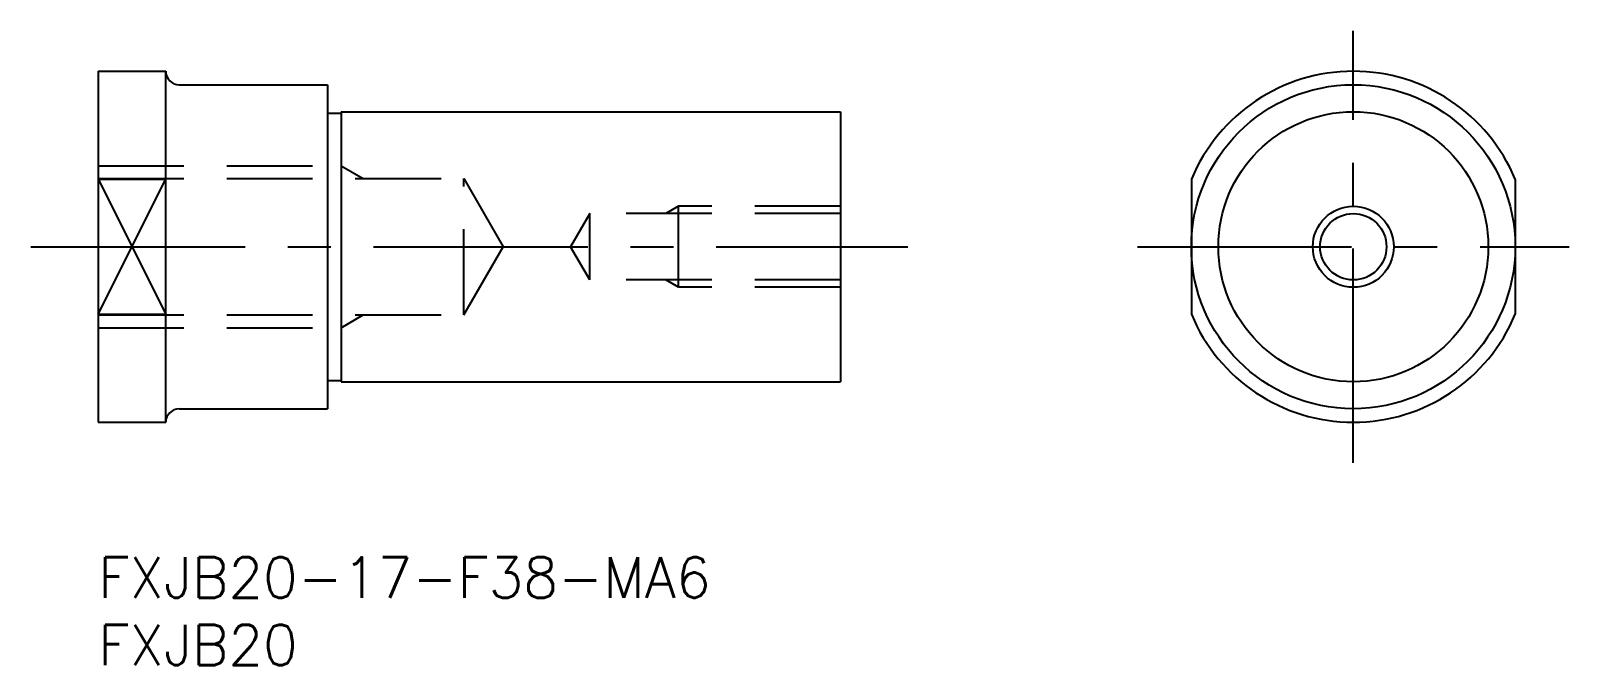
# Model space of a CAD drawing. Extents: x -5 to 109, y -8 to 39.
import ezdxf

# ---------------------------------------------------------------- set-up
doc = ezdxf.new("R2010")
doc.units = 0
doc.header["$LTSCALE"] = 0.5
doc.linetypes.add('CENTER', pattern=[50.8, 31.75, -6.35, 6.35, -6.35])
doc.linetypes.add('DASHED', pattern=[19.05, 12.7, -6.35])
for name, color, linetype in [('MSM_CENTER', 1, 'CENTER'), ('MSM_CONTINUOUS', 7, 'CONTINUOUS'), ('MSM_DASHED', 4, 'DASHED'), ('MSM_NARROW', 5, 'CONTINUOUS'), ('MSM_PART_NUMBER', 7, 'CONTINUOUS')]:
    doc.layers.add(name, color=color, linetype=linetype)
doc.styles.get("Standard").update_dxf_attribs({"font": 'txt.shx', "height": 3, "bigfont": 'bigfont.shx'})

msp = doc.modelspace()

# ---------------------------------------------------------------- linework, layer by layer
at = {"layer": 'MSM_CENTER'}
for p, q in [((93, 7), (93, 39)), ((-5, 23), (60, 23)), ((77, 23), (109, 23))]:
    msp.add_line(p, q, dxfattribs=at)
at = {"layer": 'MSM_CONTINUOUS'}
for p, q in [((0, 36), (0, 10)), ((0, 36), (5, 36)), ((5, 10), (5, 36)), ((6, 35), (17, 35)), ((17, 35), (17, 11)), ((17, 32.9), (18, 32.9)), ((18, 33), (55, 33)), ((18, 33), (18, 13)), ((55, 33), (55, 13)), ((0, 28), (5, 28)), ((81, 28), (81, 18)), ((105, 28), (105, 18)), ((0, 18), (5, 18)), ((17, 13.1), (18, 13.1)), ((18, 13), (55, 13)), ((6, 11), (17, 11)), ((0, 10), (5, 10))]:
    msp.add_line(p, q, dxfattribs=at)
for radius in [12, 10, 2.46]:
    msp.add_circle((93, 23), radius, dxfattribs=at)
for centre, radius, start, end in [((6, 36), 1, 180, 270), ((93, 23), 13, 22.6199, 157.3801), ((93, 23), 13, 202.6199, 337.3801), ((6, 10), 1, 90, 180)]:
    msp.add_arc(centre, radius, start, end, dxfattribs=at)
at = {"layer": 'MSM_DASHED'}
for p, q in [((0, 29), (18, 29)), ((18, 29), (19.64, 28.05)), ((0, 28.05), (27.08, 28.05)), ((27.08, 17.95), (27.08, 28.05)), ((27.08, 28.05), (30, 23)), ((36.42, 25.46), (35, 23)), ((55, 25.46), (36.42, 25.46)), ((36.42, 20.54), (36.42, 25.46)), ((43, 26), (42.06, 25.46)), ((55, 26), (43, 26)), ((43, 20), (43, 26)), ((27.08, 17.95), (30, 23)), ((36.42, 20.54), (35, 23)), ((55, 20.54), (36.42, 20.54)), ((43, 20), (42.06, 20.54)), ((55, 20), (43, 20)), ((0, 17.95), (27.08, 17.95)), ((18, 17), (19.64, 17.95)), ((0, 17), (18, 17))]:
    msp.add_line(p, q, dxfattribs=at)
at = {"layer": 'MSM_NARROW'}
for p, q in [((0, 18), (5, 28)), ((0, 28), (5, 18))]:
    msp.add_line(p, q, dxfattribs=at)
msp.add_circle((93, 23), 3, dxfattribs=at)

# ---------------------------------------------------------------- texts
at = {"layer": 'MSM_PART_NUMBER'}
for s, p in [('FXJB20-17-F38-MA6', (0, -3)), ('FXJB20', (0, -8))]:
    msp.add_text(s, height=3, dxfattribs=at).set_placement(p)

doc.saveas('drawing.dxf')
